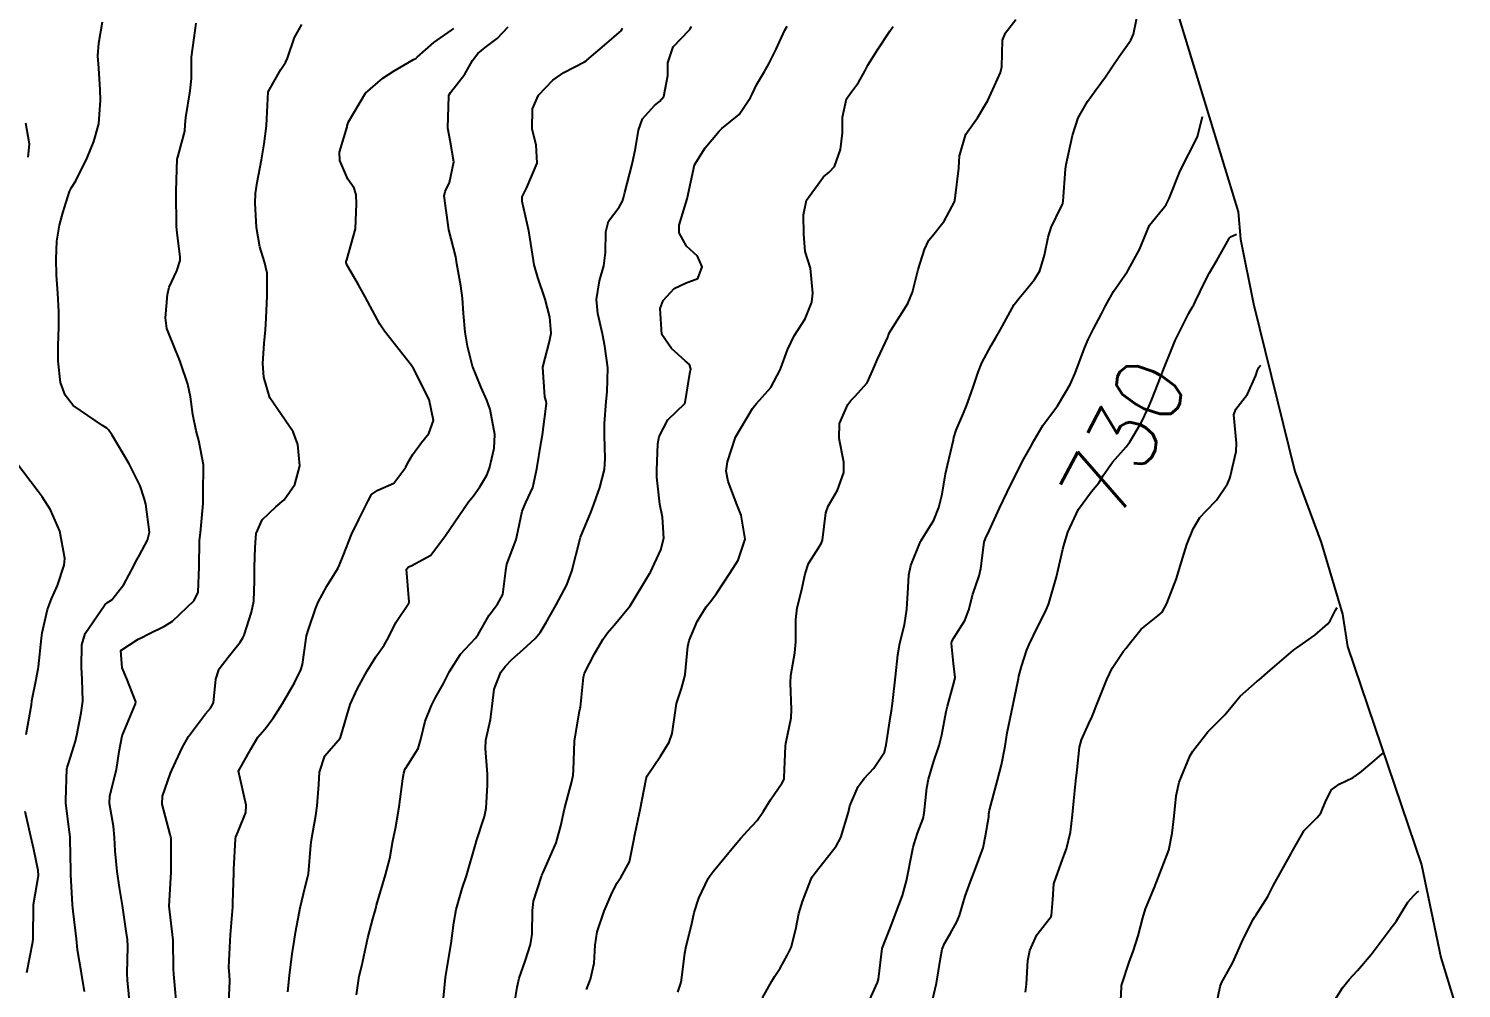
# Model space of a CAD drawing. Header units: metres. Extents: x 292545 to 299085, y 7450245 to 7463078.
# Drawn here: x 298896 to 298980.4, y 7450619.9 to 7450676.4 of the extents above; entities that cross this region are included whole.
import ezdxf
from ezdxf.enums import TextEntityAlignment as Align

# ---------------------------------------------------------------- set-up
doc = ezdxf.new("R2010")
doc.units = ezdxf.units.M
for name, color, linetype in [('Area', 45, 'Continuous'), ('Cotas', 45, 'Continuous'), ('Curvas de Nivel 1m', 11, 'Continuous'), ('Curvas de Nivel 5m', 15, 'Continuous')]:
    doc.layers.add(name, color=color, linetype=linetype)
doc.styles.add('Style-STANDARD', font='STANDARD.shx')

msp = doc.modelspace()

# ---------------------------------------------------------------- linework, layer by layer
at = {"layer": 'Area'}
msp.add_polyline3d([(298963.556, 7450677.732, 731.528), (298967.247, 7450665.655, 730.708), (298967.371, 7450664.033, 730.727), (298968.144, 7450660.236, 732.738), (298970.583, 7450650.373, 731.098), (298972.129, 7450646.177, 731.378), (298973.385, 7450641.97, 731.688), (298973.673, 7450640.065, 732.028), (298978.038, 7450627.208, 733.638), (298979.172, 7450621.753, 734.268), (298980.377, 7450617.773, 734.808)], dxfattribs=at)
at = {"layer": 'Curvas de Nivel 1m', "flags": 128}
for points, elevation in [([(298939.237, 7450619.371), (298939.781, 7450620.355), (298939.961, 7450620.658), (298940.271, 7450621.125), (298940.72, 7450621.904), (298940.924, 7450622.344), (298941.212, 7450623.428), (298941.386, 7450624.339), (298941.6, 7450625.057), (298942.086, 7450626.332), (298942.169, 7450626.497), (298942.337, 7450626.741), (298943.581, 7450628.312), (298943.856, 7450628.812), (298944.295, 7450630.301), (298944.387, 7450630.682), (298944.872, 7450631.821), (298945.226, 7450632.292), (298945.794, 7450632.901), (298946.419, 7450633.85), (298946.518, 7450634.279), (298946.772, 7450635.951), (298946.827, 7450636.274), (298946.886, 7450636.703), (298947.063, 7450638.271), (298947.199, 7450639.563), (298947.323, 7450640.268), (298947.591, 7450641.341), (298947.745, 7450642.262), (298947.806, 7450643.531), (298947.854, 7450644.26), (298947.978, 7450644.833), (298948.543, 7450646.25), (298948.573, 7450646.304), (298949.329, 7450647.499), (298949.624, 7450648.24), (298949.809, 7450649.033), (298950.021, 7450650.236), (298950.121, 7450650.742), (298950.479, 7450652.232), (298950.512, 7450652.364), (298950.649, 7450652.8), (298951.078, 7450653.806), (298951.253, 7450654.224), (298951.623, 7450655.276), (298951.93, 7450656.218), (298952.157, 7450656.756), (298952.709, 7450657.782), (298952.957, 7450658.206), (298953.248, 7450658.731), (298954.053, 7450660.187), (298954.346, 7450660.576), (298954.746, 7450661.035), (298955.261, 7450661.669), (298955.56, 7450662.172), (298955.844, 7450663.098), (298956.05, 7450664.167), (298956.23, 7450664.727), (298956.809, 7450665.909), (298956.893, 7450666.078), (298956.916, 7450666.158), (298956.94, 7450666.284), (298957.07, 7450668.156), (298957.11, 7450668.43), (298957.481, 7450670.151), (298957.828, 7450671.186), (298958.372, 7450672.138), (298958.89, 7450672.862), (298959.431, 7450673.592), (298959.789, 7450674.121), (298960.226, 7450674.801), (298960.919, 7450675.752), (298961.085, 7450676.108), (298961.401, 7450677.648)], 728), ([(298899.333, 7450619.759), (298899.156, 7450620.841), (298898.918, 7450622.202), (298898.853, 7450622.844), (298898.667, 7450624.487), (298898.623, 7450624.847), (298898.53, 7450626.649), (298898.527, 7450626.848), (298898.494, 7450628.716), (298898.485, 7450628.849), (298898.372, 7450629.733), (298898.232, 7450630.852), (298898.225, 7450631.011), (298898.3, 7450632.851), (298898.314, 7450632.941), (298898.409, 7450633.227), (298898.793, 7450634.48), (298898.876, 7450634.846), (298899.132, 7450636.157), (298899.233, 7450636.842), (298899.203, 7450638.111), (298899.159, 7450638.843), (298899.167, 7450640.169), (298899.366, 7450640.837), (298900.52, 7450642.514), (298900.685, 7450642.654), (298900.935, 7450642.816), (298901.641, 7450643.704), (298902.229, 7450644.803), (298902.334, 7450645.024), (298902.559, 7450645.447), (298903.039, 7450646.324), (298903.15, 7450646.794), (298902.935, 7450648.451), (298902.852, 7450648.797), (298902.604, 7450649.517), (298901.962, 7450650.807), (298900.958, 7450652.498), (298900.739, 7450652.819), (298900.644, 7450652.918), (298900.389, 7450653.081), (298898.664, 7450654.243), (298898.184, 7450654.855), (298897.925, 7450655.613), (298897.777, 7450656.859), (298897.773, 7450657.789), (298897.817, 7450658.859), (298897.814, 7450659.771), (298897.754, 7450660.86), (298897.684, 7450661.93), (298897.661, 7450662.861), (298897.702, 7450663.932), (298897.858, 7450664.859), (298898.062, 7450665.59), (298898.448, 7450666.854), (298898.575, 7450667.093), (298898.819, 7450667.485), (298899.497, 7450668.84), (298899.883, 7450669.799), (298900.176, 7450670.83), (298900.264, 7450672.216), (298900.245, 7450672.83), (298900.183, 7450674.118), (298900.121, 7450674.832), (298900.165, 7450675.58), (298900.4, 7450676.828)], 718), ([(298902.028, 7450618.803), (298901.864, 7450620.411), (298901.837, 7450620.806), (298901.877, 7450622.404), (298901.856, 7450622.806), (298901.787, 7450623.311), (298901.559, 7450624.811), (298901.388, 7450625.878), (298901.259, 7450626.816), (298901.143, 7450628.026), (298901.098, 7450628.819), (298901.04, 7450629.49), (298900.793, 7450630.824), (298900.83, 7450631.266), (298901.223, 7450632.818), (298901.362, 7450633.872), (298901.541, 7450634.813), (298902.33, 7450636.68), (298902.343, 7450636.802), (298901.819, 7450638.162), (298901.549, 7450638.814), (298901.479, 7450639.819), (298902.498, 7450640.491), (298902.703, 7450640.595), (298903.069, 7450640.794), (298904.041, 7450641.251), (298904.511, 7450641.559), (298905.785, 7450642.761), (298906.024, 7450643.264), (298906.071, 7450644.757), (298906.108, 7450646.297), (298906.162, 7450646.756), (298906.325, 7450648.489), (298906.321, 7450648.754), (298906.316, 7450649.036), (298906.326, 7450650.754), (298906.061, 7450652.183), (298905.896, 7450652.761), (298905.702, 7450653.72), (298905.58, 7450654.766), (298905.413, 7450655.501), (298904.982, 7450656.776), (298904.908, 7450656.99), (298904.7, 7450657.459), (298904.182, 7450658.785), (298904.101, 7450659.408), (298904.21, 7450660.785), (298904.324, 7450661.207), (298904.757, 7450662.183), (298904.963, 7450662.777), (298904.97, 7450662.982), (298904.779, 7450664.413), (298904.743, 7450664.78), (298904.74, 7450664.824), (298904.724, 7450666.781), (298904.723, 7450666.872), (298904.793, 7450668.78), (298904.797, 7450668.817), (298904.835, 7450668.949), (298905.229, 7450670.403), (298905.262, 7450670.774), (298905.289, 7450671.196), (298905.547, 7450672.77), (298905.627, 7450673.506), (298905.636, 7450674.763), (298905.783, 7450675.899), (298905.91, 7450676.76)], 719), ([(298907.812, 7450618.736), (298907.881, 7450620.357), (298907.861, 7450620.734), (298907.836, 7450621.165), (298907.9, 7450622.734), (298907.93, 7450623.092), (298908.053, 7450624.733), (298908.065, 7450624.983), (298908.118, 7450626.732), (298908.13, 7450626.938), (298908.227, 7450628.731), (298908.241, 7450628.854), (298908.367, 7450629.167), (298908.82, 7450630.284), (298908.854, 7450630.725), (298908.403, 7450632.73), (298909.123, 7450634.022), (298909.539, 7450634.719), (298909.947, 7450635.205), (298910.444, 7450635.845), (298910.976, 7450636.702), (298911.69, 7450637.917), (298912.069, 7450638.686), (298912.155, 7450639.008), (298912.405, 7450640.681), (298912.507, 7450641.07), (298912.923, 7450642.271), (298913.077, 7450642.674), (298913.59, 7450643.617), (298914.241, 7450644.663), (298914.348, 7450644.869), (298914.56, 7450645.409), (298915.052, 7450646.653), (298915.479, 7450647.543), (298916.02, 7450648.639), (298916.229, 7450649.005), (298916.602, 7450649.268), (298917.544, 7450649.686), (298918.243, 7450650.614), (298918.366, 7450650.872), (298918.63, 7450651.339), (298919.166, 7450652.077), (298919.604, 7450652.6), (298919.878, 7450653.37), (298919.618, 7450654.6), (298918.69, 7450656.434), (298918.576, 7450656.611), (298918.063, 7450657.253), (298916.995, 7450658.627), (298916.719, 7450659.033), (298915.842, 7450660.644), (298915.463, 7450661.362), (298914.762, 7450662.569), (298914.724, 7450662.66), (298914.724, 7450662.699), (298914.765, 7450662.823), (298915.274, 7450664.653), (298915.34, 7450666.117), (298915.316, 7450666.652), (298915.211, 7450667.048), (298914.822, 7450667.578), (298914.353, 7450668.665), (298914.346, 7450669.16), (298914.783, 7450670.661), (298914.801, 7450670.724), (298914.866, 7450670.953), (298915.874, 7450672.645), (298916.892, 7450673.522), (298917.564, 7450673.956), (298918.689, 7450674.612), (298918.827, 7450674.688), (298918.905, 7450674.752), (298919.887, 7450675.627), (298920.929, 7450676.341), (298921.063, 7450676.447)], 721), ([(298911.297, 7450619.738), (298911.394, 7450620.693), (298911.563, 7450621.978), (298911.673, 7450622.689), (298911.758, 7450623.221), (298912.031, 7450624.684), (298912.325, 7450625.913), (298912.484, 7450626.526), (298912.511, 7450626.678), (298912.662, 7450628.374), (298912.701, 7450628.677), (298912.943, 7450630.109), (298913.032, 7450630.674), (298913.131, 7450631.938), (298913.163, 7450632.672), (298913.47, 7450633.616), (298914.373, 7450634.661), (298914.394, 7450634.7), (298914.435, 7450634.838), (298914.972, 7450636.652), (298915.376, 7450637.56), (298915.979, 7450638.637), (298916.165, 7450638.947), (298916.485, 7450639.451), (298916.979, 7450640.142), (298917.25, 7450640.623), (298917.66, 7450641.47), (298918.413, 7450642.611), (298918.436, 7450642.699), (298918.287, 7450644.613), (298918.406, 7450644.76), (298918.555, 7450644.808), (298919.726, 7450645.433), (298920.573, 7450646.59), (298921.937, 7450648.57), (298922.224, 7450648.94), (298922.606, 7450649.456), (298923.018, 7450650.155), (298923.175, 7450650.554), (298923.443, 7450651.744), (298923.487, 7450652.552), (298923.207, 7450654.005), (298923.016, 7450654.556), (298922.674, 7450655.302), (298922.165, 7450656.568), (298921.881, 7450657.748), (298921.748, 7450658.574), (298921.637, 7450659.668), (298921.59, 7450660.577), (298921.474, 7450661.303), (298921.253, 7450662.583), (298921.187, 7450663.003), (298920.783, 7450664.59), (298920.508, 7450666.593), (298920.568, 7450666.84), (298920.821, 7450667.381), (298921.071, 7450668.586), (298920.852, 7450669.85), (298920.721, 7450670.582), (298920.779, 7450672.479), (298920.816, 7450672.581), (298920.884, 7450672.675), (298921.711, 7450673.756), (298922.179, 7450674.567), (298922.492, 7450674.981), (298922.914, 7450675.327), (298923.615, 7450675.86), (298924.264, 7450676.547)], 722), ([(298915.348, 7450619.553), (298915.5, 7450620.648), (298915.646, 7450621.269), (298915.954, 7450622.643), (298916.011, 7450622.918), (298916.304, 7450624.028), (298916.446, 7450624.502), (298916.476, 7450624.638), (298916.516, 7450624.838), (298917.051, 7450626.629), (298917.296, 7450627.579), (298917.475, 7450628.623), (298917.634, 7450629.351), (298917.858, 7450630.618), (298918.061, 7450632.277), (298918.122, 7450632.614), (298918.196, 7450632.823), (298918.411, 7450633.151), (298918.975, 7450634.054), (298919.13, 7450634.603), (298919.382, 7450635.662), (298919.756, 7450636.597), (298919.997, 7450637.055), (298920.466, 7450637.89), (298920.813, 7450638.585), (298921.456, 7450639.608), (298922.347, 7450640.562), (298922.505, 7450640.778), (298923.155, 7450641.915), (298923.643, 7450642.549), (298923.946, 7450643.132), (298924.139, 7450644.544), (298924.2, 7450644.9), (298924.566, 7450645.897), (298924.743, 7450646.367), (298924.785, 7450646.538), (298925.091, 7450648.032), (298925.306, 7450648.533), (298925.719, 7450649.416), (298925.949, 7450650.52), (298926.218, 7450652.095), (298926.292, 7450652.515), (298926.516, 7450654.367), (298926.504, 7450654.512), (298926.428, 7450654.752), (298926.315, 7450656.516), (298926.708, 7450658.014), (298926.791, 7450658.509), (298926.727, 7450659.447), (298926.451, 7450660.514), (298926.018, 7450661.783), (298925.806, 7450662.524), (298925.66, 7450663.415), (298925.494, 7450664.529), (298925.091, 7450666.254), (298925.092, 7450666.536), (298925.371, 7450667.085), (298925.985, 7450668.523), (298925.925, 7450669.605), (298925.689, 7450670.527), (298925.692, 7450671.706), (298926.053, 7450672.522), (298926.892, 7450673.41), (298927.537, 7450673.863), (298928.765, 7450674.491), (298928.855, 7450674.539), (298928.904, 7450674.573), (298929.942, 7450675.455), (298930.931, 7450676.33), (298930.975, 7450676.427), (298930.991, 7450676.469)], 723), ([(298920.404, 7450618.747), (298920.587, 7450620.585), (298920.638, 7450620.956), (298920.908, 7450622.581), (298921.079, 7450623.8), (298921.209, 7450624.577), (298921.56, 7450625.806), (298921.816, 7450626.568), (298922.351, 7450628.408), (298922.384, 7450628.528), (298922.393, 7450628.56), (298922.879, 7450630.051), (298922.979, 7450630.554), (298923.06, 7450631.89), (298923.058, 7450632.553), (298922.928, 7450634.052), (298922.964, 7450634.555), (298923.234, 7450635.764), (298923.32, 7450636.551), (298923.454, 7450637.559), (298923.843, 7450638.546), (298924.108, 7450638.914), (298924.484, 7450639.302), (298925.151, 7450639.876), (298925.863, 7450640.526), (298926.148, 7450640.882), (298926.512, 7450641.476), (298927.098, 7450642.511), (298927.719, 7450643.687), (298928.019, 7450644.498), (298928.501, 7450646.42), (298928.526, 7450646.491), (298928.574, 7450646.6), (298929.13, 7450647.942), (298929.326, 7450648.483), (298929.669, 7450649.417), (298929.935, 7450650.477), (298929.977, 7450651.129), (298929.932, 7450652.477), (298929.931, 7450653.197), (298930.035, 7450654.476), (298930.091, 7450655.056), (298930.132, 7450656.476), (298929.967, 7450657.739), (298929.814, 7450658.479), (298929.553, 7450659.659), (298929.462, 7450660.483), (298929.639, 7450661.596), (298929.896, 7450662.479), (298929.999, 7450663.25), (298930.013, 7450664.478), (298930.17, 7450665.099), (298930.805, 7450665.927), (298931.003, 7450666.274), (298931.064, 7450666.466), (298931.143, 7450666.792), (298931.574, 7450668.459), (298931.774, 7450669.387), (298931.947, 7450670.454), (298932.184, 7450671.129), (298932.875, 7450671.914), (298933.175, 7450672.141), (298933.427, 7450672.435), (298933.66, 7450673.668), (298933.677, 7450674.432), (298933.976, 7450675.371), (298934.932, 7450676.348), (298934.97, 7450676.382), (298934.991, 7450676.419), (298935.07, 7450676.554)], 724), ([(298928.872, 7450619.869), (298929.118, 7450620.481), (298929.324, 7450621.428), (298929.397, 7450622.479), (298929.508, 7450623.264), (298929.928, 7450624.474), (298930.04, 7450624.749), (298930.323, 7450625.445), (298930.67, 7450626.126), (298930.909, 7450626.464), (298931.412, 7450627.389), (298931.636, 7450628.457), (298931.745, 7450629.073), (298932.037, 7450630.445), (298932.401, 7450632.278), (298932.433, 7450632.409), (298932.449, 7450632.44), (298933.237, 7450633.615), (298933.738, 7450634.427), (298933.923, 7450634.94), (298934.137, 7450636.423), (298934.176, 7450636.702), (298934.465, 7450637.583), (298934.658, 7450638.231), (298934.684, 7450638.418), (298934.842, 7450640.072), (298934.925, 7450640.416), (298935.392, 7450641.533), (298935.919, 7450642.406), (298936.192, 7450642.738), (298936.531, 7450643.176), (298937.324, 7450644.388), (298937.799, 7450645.137), (298938.223, 7450646.375), (298937.994, 7450647.786), (298937.756, 7450648.383), (298937.225, 7450649.78), (298937.107, 7450650.393), (298937.173, 7450650.937), (298937.642, 7450652.385), (298938.66, 7450654.064), (298938.78, 7450654.251), (298938.882, 7450654.368), (298939.728, 7450655.309), (298940.287, 7450656.354), (298940.389, 7450656.66), (298940.705, 7450657.529), (298941.113, 7450658.344), (298941.743, 7450659.354), (298942.137, 7450660.329), (298942.212, 7450660.857), (298942.075, 7450662.33), (298941.761, 7450663.323), (298941.677, 7450664.337), (298941.656, 7450665.481), (298941.825, 7450666.335), (298942.827, 7450667.713), (298943.162, 7450667.985), (298943.486, 7450668.313), (298943.831, 7450669.322), (298943.959, 7450670.309), (298943.954, 7450671.221), (298944.185, 7450672.307), (298944.476, 7450672.715), (298944.893, 7450673.274), (298945.255, 7450673.941), (298945.439, 7450674.295), (298946.015, 7450675.191), (298946.732, 7450676.282), (298946.808, 7450676.407), (298946.936, 7450676.567)], 726), ([(298934.252, 7450619.722), (298934.438, 7450620.24), (298934.479, 7450620.418), (298934.678, 7450622.017), (298934.754, 7450622.415), (298935.055, 7450623.659), (298935.224, 7450624.411), (298935.492, 7450625.237), (298936.05, 7450626.403), (298936.156, 7450626.581), (298936.337, 7450626.812), (298937.635, 7450628.381), (298937.956, 7450628.779), (298938.366, 7450629.219), (298938.925, 7450629.814), (298939.309, 7450630.361), (298939.714, 7450631.032), (298940.4, 7450632.045), (298940.506, 7450632.244), (298940.524, 7450632.349), (298940.593, 7450634.186), (298940.613, 7450634.348), (298940.922, 7450635.871), (298940.951, 7450636.345), (298940.887, 7450637.927), (298940.918, 7450638.346), (298941.145, 7450639.692), (298941.198, 7450640.343), (298941.203, 7450641.656), (298941.281, 7450642.342), (298941.537, 7450643.335), (298941.748, 7450644.338), (298941.945, 7450644.943), (298942.567, 7450645.932), (298942.723, 7450646.166), (298942.775, 7450646.318), (298942.973, 7450647.932), (298943.111, 7450648.315), (298943.658, 7450649.259), (298944.037, 7450650.306), (298944.025, 7450650.91), (298943.752, 7450652.309), (298943.767, 7450653.194), (298944.254, 7450654.304), (298944.432, 7450654.536), (298944.67, 7450654.772), (298945.393, 7450655.582), (298945.72, 7450656.29), (298946.002, 7450656.985), (298946.619, 7450658.281), (298946.642, 7450658.353), (298946.716, 7450658.542), (298947.799, 7450660.264), (298948.079, 7450660.924), (298948.396, 7450662.255), (298948.775, 7450663.432), (298949.038, 7450663.99), (298949.238, 7450664.245), (298949.94, 7450665.094), (298950.537, 7450666.233), (298950.59, 7450666.457), (298950.795, 7450668.23), (298950.798, 7450668.266), (298950.84, 7450668.944), (298951.217, 7450670.225), (298951.897, 7450671.185), (298952.507, 7450672.206), (298952.892, 7450673.061), (298953.241, 7450673.855), (298953.324, 7450674.196), (298953.361, 7450675.753), (298953.545, 7450676.194), (298954.15, 7450676.973)], 727), ([(298945.461, 7450619.072), (298946.011, 7450620.283), (298946.067, 7450620.48), (298946.283, 7450622.28), (298946.845, 7450623.735), (298947.05, 7450624.273), (298947.474, 7450625.413), (298947.719, 7450626.259), (298948.055, 7450627.959), (298948.118, 7450628.254), (298948.169, 7450628.439), (298948.365, 7450629.065), (298948.691, 7450629.934), (298948.762, 7450630.246), (298948.904, 7450631.739), (298949.003, 7450632.244), (298949.334, 7450633.32), (298949.632, 7450634.238), (298949.805, 7450634.864), (298950.061, 7450636.234), (298950.132, 7450636.558), (298950.468, 7450637.772), (298950.571, 7450638.13), (298950.583, 7450638.229), (298950.485, 7450639.053), (298950.369, 7450640.231), (298950.387, 7450640.348), (298950.506, 7450640.569), (298951.151, 7450641.589), (298951.381, 7450642.221), (298951.614, 7450643.137), (298951.988, 7450644.216), (298952.1, 7450644.664), (298952.298, 7450646.213), (298952.363, 7450646.424), (298952.58, 7450646.868), (298953.197, 7450648.201), (298953.647, 7450649.155), (298954.16, 7450650.187), (298954.632, 7450651.105), (298955.012, 7450651.801), (298955.217, 7450652.174), (298955.741, 7450653.08), (298956.542, 7450654.161), (298956.596, 7450654.228), (298956.666, 7450654.336), (298957.353, 7450655.48), (298957.646, 7450656.146), (298958.194, 7450657.624), (298958.405, 7450658.135), (298958.719, 7450658.766), (298959.197, 7450659.656), (298959.429, 7450660.123), (298959.903, 7450660.961), (298960.701, 7450662.111), (298960.729, 7450662.144), (298960.764, 7450662.21), (298961.438, 7450663.442), (298961.699, 7450664.101), (298962.028, 7450664.864), (298962.809, 7450665.822), (298962.926, 7450665.973), (298962.996, 7450666.087), (298963.176, 7450666.445), (298963.835, 7450668.075), (298964.853, 7450670.06), (298965.143, 7450671.26)], 729), ([(298896.014, 7450668.878), (298896.084, 7450669.638), (298895.872, 7450670.88)], 717), ([(298954.723, 7450619.708), (298954.779, 7450620.175), (298954.865, 7450621.586), (298954.974, 7450622.173), (298955.384, 7450623.081), (298956.227, 7450624.161), (298956.253, 7450624.221), (298956.323, 7450625.16), (298956.391, 7450626.1), (298956.4, 7450626.159), (298956.911, 7450627.59), (298957.131, 7450628.152), (298957.379, 7450629.139), (298957.487, 7450630.149), (298957.568, 7450630.971), (298957.693, 7450632.147), (298957.757, 7450632.799), (298957.904, 7450634.145), (298958.01, 7450634.563), (298958.444, 7450635.528), (298958.646, 7450635.941), (298958.721, 7450636.136), (298958.88, 7450636.556), (298959.518, 7450638.124), (298959.822, 7450638.778), (298960.498, 7450639.791), (298960.643, 7450639.967), (298960.746, 7450640.108), (298961.536, 7450641.076), (298962.521, 7450641.862), (298962.773, 7450642.086), (298963.046, 7450642.6), (298963.608, 7450644.074), (298963.834, 7450644.791), (298964.214, 7450646.065), (298964.582, 7450646.989), (298964.982, 7450647.663), (298965.351, 7450648.052), (298965.97, 7450648.675), (298966.609, 7450649.629), (298966.732, 7450649.918), (298966.769, 7450650.038), (298967.13, 7450651.541), (298967.15, 7450652.035), (298966.988, 7450653.708), (298967.1, 7450654.036), (298967.781, 7450654.924), (298968.284, 7450656.016), (298968.381, 7450656.33), (298968.458, 7450656.492), (298968.513, 7450656.572), (298968.55, 7450656.612), (298968.573, 7450656.63)], 731), ([(298895.9, 7450634.878), (298896.203, 7450636.626), (298896.236, 7450636.873), (298896.264, 7450637.064), (298896.47, 7450638.029), (298896.611, 7450638.738), (298896.628, 7450638.869), (298896.808, 7450640.559), (298896.848, 7450640.867), (298897.146, 7450642.234), (298897.388, 7450642.861), (298897.743, 7450643.649), (298898.133, 7450644.854), (298898.172, 7450645.238), (298897.873, 7450646.857), (298897.335, 7450648.113), (298896.847, 7450648.867), (298896.598, 7450649.197), (298895.315, 7450650.89)], 717), ([(298960.278, 7450618.11), (298960.367, 7450620.003), (298960.382, 7450620.109), (298960.841, 7450621.541), (298961.053, 7450622.102), (298961.356, 7450623.035), (298961.62, 7450624.097), (298961.786, 7450624.62), (298962.331, 7450625.935), (298962.374, 7450626.048), (298962.395, 7450626.089), (298962.431, 7450626.186), (298963.161, 7450628.078), (298963.363, 7450629.08), (298963.471, 7450630.074), (298963.594, 7450631.271), (298963.763, 7450632.07), (298964.419, 7450633.644), (298964.577, 7450633.903), (298964.682, 7450634.057), (298965.447, 7450635.041), (298966.453, 7450636.04), (298967.359, 7450637.136), (298968.363, 7450638.021), (298968.427, 7450638.067), (298968.474, 7450638.101), (298969.131, 7450638.662), (298970.491, 7450639.838), (298970.577, 7450639.904), (298970.703, 7450639.988), (298971.758, 7450640.723), (298972.514, 7450641.391), (298972.65, 7450641.574), (298972.963, 7450642.205), (298973.063, 7450642.35)], 732), ([(298965.851, 7450618.434), (298966.176, 7450620.041), (298966.265, 7450620.27), (298966.899, 7450621.411), (298967.186, 7450622.031), (298967.524, 7450622.794), (298968.148, 7450624.022), (298968.204, 7450624.121), (298968.307, 7450624.272), (298968.979, 7450625.354), (298969.318, 7450626.005), (298970.352, 7450627.87), (298970.397, 7450627.945), (298970.421, 7450627.989), (298971.124, 7450629.23), (298971.861, 7450629.975), (298972.101, 7450630.257), (298972.393, 7450630.98), (298972.743, 7450631.623), (298973.192, 7450631.962), (298974.005, 7450632.356), (298974.41, 7450632.629), (298975.124, 7450633.231), (298975.58, 7450633.617), (298975.803, 7450633.8)], 733), ([(298895.941, 7450620.875), (298896.281, 7450622.684), (298896.307, 7450622.845), (298896.31, 7450622.87), (298896.334, 7450624.848), (298896.336, 7450624.87), (298896.623, 7450626.574), (298896.613, 7450626.867), (298896.351, 7450628.107), (298896.18, 7450628.873), (298895.845, 7450630.346)], 717), ([(298972.942, 7450619.274), (298973.383, 7450619.959), (298973.774, 7450620.449), (298974.273, 7450620.993), (298975.061, 7450621.938), (298976.3, 7450623.583), (298976.454, 7450623.766), (298976.565, 7450623.917), (298977.219, 7450625.011), (298977.575, 7450625.4), (298977.766, 7450625.582), (298977.883, 7450625.66)], 734)]:
    msp.add_lwpolyline(points, dxfattribs=dict(at, elevation=elevation))
at = {"layer": 'Curvas de Nivel 5m', "flags": 128}
for points, elevation in [([(298904.723, 7450619.248), (298904.583, 7450620.775), (298904.572, 7450621.081), (298904.541, 7450622.776), (298904.313, 7450624.78), (298904.425, 7450626.779), (298904.44, 7450628.701), (298904.436, 7450628.779), (298904.42, 7450628.836), (298904.365, 7450628.99), (298903.911, 7450630.785), (298903.914, 7450631.259), (298904.401, 7450632.611), (298904.48, 7450632.779), (298905.087, 7450634.106), (298905.449, 7450634.765), (298906.446, 7450636.093), (298906.756, 7450636.441), (298906.926, 7450636.745), (298907.062, 7450638.149), (298907.251, 7450638.742), (298907.78, 7450639.44), (298908.497, 7450640.313), (298908.66, 7450640.569), (298908.723, 7450640.728), (298909.16, 7450642.08), (298909.296, 7450642.722), (298909.328, 7450643.936), (298909.333, 7450644.722), (298909.37, 7450645.916), (298909.442, 7450646.721), (298909.78, 7450647.519), (298910.589, 7450648.293), (298911.088, 7450648.703), (298911.709, 7450649.591), (298912.001, 7450650.689), (298911.891, 7450651.946), (298911.605, 7450652.696), (298910.663, 7450654.066), (298910.239, 7450654.707), (298909.895, 7450655.921), (298909.832, 7450656.713), (298909.901, 7450657.909), (298909.99, 7450658.711), (298910.034, 7450659.4), (298910.076, 7450660.71), (298910.078, 7450662.032), (298909.933, 7450662.712), (298909.651, 7450663.596), (298909.463, 7450664.72), (298909.368, 7450666.158), (298909.394, 7450666.721), (298909.488, 7450667.388), (298909.745, 7450668.716), (298909.905, 7450669.656), (298910.038, 7450670.712), (298910.104, 7450671.94), (298910.138, 7450672.711), (298910.896, 7450674.021), (298911.164, 7450674.434), (298911.282, 7450674.696), (298911.691, 7450675.922), (298912.118, 7450676.688)], 720), ([(298924.572, 7450618.537), (298924.791, 7450620.002), (298924.921, 7450620.533), (298925.267, 7450621.536), (298925.59, 7450622.527), (298925.681, 7450623.137), (298925.704, 7450624.526), (298925.77, 7450625.074), (298926.232, 7450626.521), (298926.26, 7450626.594), (298926.335, 7450626.75), (298927.091, 7450628.509), (298927.366, 7450629.507), (298927.579, 7450630.502), (298928.012, 7450632.109), (298928.096, 7450632.495), (298928.114, 7450632.788), (298928.17, 7450634.494), (298928.45, 7450636.155), (298928.51, 7450636.432), (298928.518, 7450636.489), (298928.7, 7450638.258), (298928.769, 7450638.487), (298929.345, 7450639.627), (298929.836, 7450640.477), (298930.107, 7450640.874), (298930.511, 7450641.317), (298931.45, 7450642.456), (298932.541, 7450644.291), (298932.602, 7450644.38), (298932.643, 7450644.439), (298933.252, 7450645.744), (298933.439, 7450646.431), (298933.346, 7450647.672), (298933.197, 7450648.434), (298933.019, 7450650.034), (298933.012, 7450650.436), (298933.084, 7450651.99), (298933.166, 7450652.435), (298933.674, 7450653.408), (298934.662, 7450654.376), (298934.685, 7450654.398), (298934.696, 7450654.42), (298934.967, 7450656.139), (298935.027, 7450656.417), (298934.949, 7450656.671), (298934.697, 7450656.874), (298933.878, 7450657.601), (298933.316, 7450658.434), (298933.21, 7450659.961), (298933.401, 7450660.433), (298934.043, 7450661.134), (298934.753, 7450661.462), (298935.437, 7450661.732), (298935.681, 7450662.411), (298935.405, 7450663.046), (298934.775, 7450663.632), (298934.333, 7450664.425), (298934.339, 7450664.875), (298934.813, 7450666.42), (298935.235, 7450668.414), (298935.86, 7450669.422), (298936.696, 7450670.392), (298936.768, 7450670.478), (298936.855, 7450670.557), (298937.873, 7450671.375), (298938.538, 7450672.373), (298938.644, 7450672.614), (298938.89, 7450673.125), (298939.352, 7450673.912), (298939.618, 7450674.363), (298940.049, 7450675.225), (298940.56, 7450676.354), (298940.7, 7450676.588)], 725), ([(298949.244, 7450619.249), (298949.492, 7450620.242), (298949.724, 7450621.685), (298949.822, 7450622.237), (298949.952, 7450622.571), (298950.297, 7450623.156), (298950.687, 7450623.846), (298950.837, 7450624.225), (298951.179, 7450625.366), (298951.481, 7450626.219), (298951.723, 7450626.833), (298952.235, 7450628.211), (298952.256, 7450628.31), (298952.364, 7450628.917), (298952.559, 7450630.029), (298952.573, 7450630.207), (298952.612, 7450630.434), (298953.077, 7450632.2), (298953.307, 7450633.091), (298953.516, 7450634.194), (298953.65, 7450634.976), (298953.896, 7450636.188), (298954.264, 7450637.976), (298954.303, 7450638.183), (298954.334, 7450638.323), (298954.484, 7450638.892), (298954.803, 7450639.872), (298954.929, 7450640.176), (298955.445, 7450641.239), (298955.912, 7450642.166), (298956.092, 7450642.6), (298956.543, 7450644.16), (298956.928, 7450645.794), (298957.02, 7450646.153), (298957.216, 7450646.788), (298957.851, 7450648.141), (298958.603, 7450649.185), (298959.031, 7450649.704), (298959.302, 7450650.123), (298959.837, 7450650.905), (298960.639, 7450651.825), (298960.771, 7450651.978), (298960.858, 7450652.108), (298961.523, 7450653.233), (298961.951, 7450654.097), (298962.158, 7450654.608), (298962.691, 7450655.956), (298962.728, 7450656.054), (298962.742, 7450656.089), (298962.768, 7450656.164), (298963.541, 7450658.078), (298964.34, 7450659.677), (298964.556, 7450660.063), (298964.622, 7450660.174), (298964.738, 7450660.395), (298965.271, 7450661.539), (298965.546, 7450662.052), (298965.999, 7450662.819), (298966.681, 7450664.041), (298966.718, 7450664.107), (298966.785, 7450664.176), (298967.133, 7450664.34)], 730)]:
    msp.add_lwpolyline(points, dxfattribs=dict(at, elevation=elevation))

# ---------------------------------------------------------------- texts
at = {"layer": 'Cotas', "style": 'Style-STANDARD'}
msp.add_text('730', height=4, rotation=62.27283, dxfattribs=at).set_placement((298960.519, 7450652.395, 730), align=Align.MIDDLE_CENTER)

doc.saveas('drawing.dxf')
